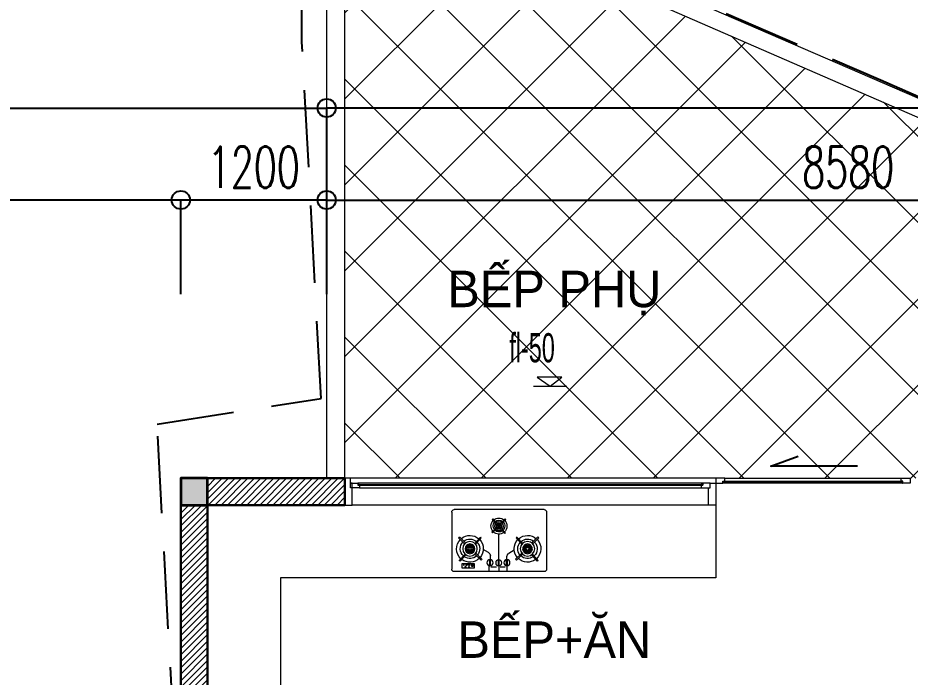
# Model space of a CAD drawing. Header units: millimetres. Extents: x 1832547 to 2001569, y -558009 to -417808.
# Drawn here: x 1906269 to 1913610, y -432116 to -426693 of the extents above; entities that cross this region are included whole.
import ezdxf
from ezdxf.enums import TextEntityAlignment as Align

# ---------------------------------------------------------------- set-up
doc = ezdxf.new("R2010")
doc.units = ezdxf.units.MM
doc.header["$MEASUREMENT"] = 0
doc.linetypes.add('CENTER', pattern=[2, 1.25, -0.25, 0.25, -0.25])
doc.linetypes.add('HIDDEN', pattern=[9.525, 6.35, -3.175])
doc.layers.get('0').update_dxf_attribs({"linetype": 'CONTINUOUS'})
doc.layers.get('DEFPOINTS').update_dxf_attribs({"linetype": 'CONTINUOUS'})
for name, color, linetype, lineweight in [('CA. TUONG', 30, 'CONTINUOUS', 30), ('CA.cot', 2, 'CONTINUOUS', 35), ('CA.dim 08', 8, 'CONTINUOUS', 13), ('CA.TEXT', 7, 'CONTINUOUS', 15), ('CA.thay 145', 145, 'CONTINUOUS', 18), ('CA.tim 67', 67, 'CENTER', 9), ('CA.vat lieu 08', 8, 'CONTINUOUS', 5), ('NP-CỬA SỔ', 143, 'CONTINUOUS', 15)]:
    doc.layers.add(name, color=color, linetype=linetype, lineweight=lineweight)
doc.layers.add('NP-CỬA ĐI', color=90, linetype='CONTINUOUS')
doc.styles.add('chu ghi chu', font='nghia5.shx', dxfattribs={"height": 200})
doc.styles.add('vietphuong-remark', font='romans.shx', dxfattribs={"width": 0.65})
doc.styles.add('ZENI2', font='Vhavanb.ttf')
doc.dimstyles.new('AD-200', dxfattribs={"dimscale": 200, "dimtxt": 1.7, "dimasz": 1.5, "dimexe": 0.01, "dimexo": 0, "dimgap": 0.5, "dimtad": 1, "dimdec": 0, "dimdsep": 46, "dimtxsty": 'vietphuong-remark', "dimblk": 'SMALL', "dimcen": 0, "dimdle": 0.01, "dimclrd": 88, "dimclre": 88, "dimclrt": 2, "dimadec": 0, "dimazin": 0, "dimtfac": 1, "dimtdec": 0, "dimtix": 1, "dimtmove": 2, "dimatfit": 3, "dimldrblk": 'DOTBLANK', "dimfxl": 0.01, "dimtolj": 1, "dimtzin": 0, "dimarcsym": 0})

# ---------------------------------------------------------------- blocks, each defined once
blk = doc.blocks.new('_Small')
at = {"color": 0, "linetype": 'ByBlock', "lineweight": -2}
blk.add_circle((0, 0), 0.25, dxfattribs=at)
blk = doc.blocks.new('*D52')
at = {"layer": 'CA.dim 08', "color": 88, "linetype": 'Continuous', "lineweight": -2, "transparency": 16777216}
for p, q in [((1921311.8, -427434.5), (1908807.8, -427434.5)), ((1908809.8, -428965.2), (1908809.8, -427432.5)), ((1921309.8, -428965.2), (1921309.8, -427432.5))]:
    blk.add_line(p, q, dxfattribs=at)
at = {"layer": 'DEFPOINTS', "color": 0, "transparency": 16777216}
for p in [(1908809.8, -427434.5), (1908809.8, -428965.2), (1921309.8, -428965.2)]:
    blk.add_point(p, dxfattribs=at)
at = {"layer": 'CA.dim 08', "color": 88, "lineweight": -2, "transparency": 16777216, "xscale": 300, "yscale": 300, "zscale": 300, "rotation": 180}
blk.add_blockref('_Small', (1908809.8, -427434.5), dxfattribs=at)
at = {"layer": 'CA.dim 08', "color": 88, "lineweight": -2, "transparency": 16777216, "xscale": 300, "yscale": 300, "zscale": 300}
blk.add_blockref('_Small', (1921309.8, -427434.5), dxfattribs=at)
at = {"layer": 'CA.dim 08', "color": 2, "transparency": 16777216, "insert": (1915059.8, -427164.5), "char_height": 340, "attachment_point": 5, "style": 'vietphuong-remark'}
blk.add_mtext('\\A1;12500', dxfattribs=at)
blk = doc.blocks.new('_DotBlank')
at = {"color": 0, "linetype": 'ByBlock', "lineweight": -2}
blk.add_line((-0.5, 0), (-1, 0), dxfattribs=at)
blk.add_circle((0, 0), 0.5, dxfattribs=at)
blk = doc.blocks.new('*D53')
at = {"layer": 'CA.dim 08', "color": 88, "linetype": 'Continuous', "lineweight": -2, "transparency": 16777216}
for p, q in [((1907611.8, -428191.3), (1884507.8, -428191.3)), ((1884509.8, -428965.2), (1884509.8, -428189.3)), ((1907609.8, -428965.2), (1907609.8, -428189.3))]:
    blk.add_line(p, q, dxfattribs=at)
at = {"layer": 'DEFPOINTS', "color": 0, "transparency": 16777216}
for p in [(1884509.8, -428191.3), (1884509.8, -428965.2), (1907609.8, -428965.2)]:
    blk.add_point(p, dxfattribs=at)
at = {"layer": 'CA.dim 08', "color": 88, "lineweight": -2, "transparency": 16777216, "xscale": 300, "yscale": 300, "zscale": 300, "rotation": 180}
blk.add_blockref('_Small', (1884509.8, -428191.3), dxfattribs=at)
at = {"layer": 'CA.dim 08', "color": 88, "lineweight": -2, "transparency": 16777216, "xscale": 300, "yscale": 300, "zscale": 300}
blk.add_blockref('_Small', (1907609.8, -428191.3), dxfattribs=at)
at = {"layer": 'CA.dim 08', "color": 2, "transparency": 16777216, "insert": (1896059.8, -427921.3), "char_height": 340, "attachment_point": 5, "style": 'vietphuong-remark'}
blk.add_mtext('\\A1;23100', dxfattribs=at)
blk = doc.blocks.new('*D30')
at = {"layer": 'CA.dim 08', "color": 88, "linetype": 'Continuous', "lineweight": -2, "transparency": 16777216}
for p, q in [((1908811.8, -428191.3), (1907607.8, -428191.3)), ((1907609.8, -428965.2), (1907609.8, -428189.3)), ((1908809.8, -428965.2), (1908809.8, -428189.3))]:
    blk.add_line(p, q, dxfattribs=at)
at = {"layer": 'DEFPOINTS', "color": 0, "transparency": 16777216}
for p in [(1907609.8, -428191.3), (1907609.8, -428965.2), (1908809.8, -428965.2)]:
    blk.add_point(p, dxfattribs=at)
at = {"layer": 'CA.dim 08', "color": 88, "lineweight": -2, "transparency": 16777216, "xscale": 300, "yscale": 300, "zscale": 300, "rotation": 180}
blk.add_blockref('_Small', (1907609.8, -428191.3), dxfattribs=at)
at = {"layer": 'CA.dim 08', "color": 88, "lineweight": -2, "transparency": 16777216, "xscale": 300, "yscale": 300, "zscale": 300}
blk.add_blockref('_Small', (1908809.8, -428191.3), dxfattribs=at)
at = {"layer": 'CA.dim 08', "color": 2, "transparency": 16777216, "insert": (1908209.8, -427921.3), "char_height": 340, "attachment_point": 5, "style": 'vietphuong-remark'}
blk.add_mtext('\\A1;1200', dxfattribs=at)
blk = doc.blocks.new('*D33')
at = {"layer": 'CA.dim 08', "color": 88, "linetype": 'Continuous', "lineweight": -2, "transparency": 16777216}
for p, q in [((1908807.8, -428191.3), (1917391.9, -428191.3)), ((1908809.8, -428965.2), (1908809.8, -428189.3)), ((1917389.9, -428965.2), (1917389.9, -428189.3))]:
    blk.add_line(p, q, dxfattribs=at)
at = {"layer": 'DEFPOINTS', "color": 0, "transparency": 16777216}
for p in [(1917389.9, -428191.3), (1908809.8, -428965.2), (1917389.9, -428965.2)]:
    blk.add_point(p, dxfattribs=at)
at = {"layer": 'CA.dim 08', "color": 88, "lineweight": -2, "transparency": 16777216, "xscale": 300, "yscale": 300, "zscale": 300, "rotation": 180}
blk.add_blockref('_Small', (1908809.8, -428191.3), dxfattribs=at)
at = {"layer": 'CA.dim 08', "color": 88, "lineweight": -2, "transparency": 16777216, "xscale": 300, "yscale": 300, "zscale": 300}
blk.add_blockref('_Small', (1917389.9, -428191.3), dxfattribs=at)
at = {"layer": 'CA.dim 08', "color": 2, "transparency": 16777216, "insert": (1913099.8, -427921.3), "char_height": 340, "attachment_point": 5, "style": 'vietphuong-remark'}
blk.add_mtext('\\A1;8580', dxfattribs=at)
blk = doc.blocks.new('*D46')
at = {"layer": 'CA.dim 08', "color": 88, "linetype": 'Continuous', "lineweight": -2, "transparency": 16777216}
for p, q in [((1884507.8, -427434.5), (1908811.8, -427434.5)), ((1884509.8, -428965.2), (1884509.8, -427432.5)), ((1908809.8, -428965.2), (1908809.8, -427432.5))]:
    blk.add_line(p, q, dxfattribs=at)
at = {"layer": 'DEFPOINTS', "color": 0, "transparency": 16777216}
for p in [(1908809.8, -427434.5), (1884509.8, -428965.2), (1908809.8, -428965.2)]:
    blk.add_point(p, dxfattribs=at)
at = {"layer": 'CA.dim 08', "color": 88, "lineweight": -2, "transparency": 16777216, "xscale": 300, "yscale": 300, "zscale": 300, "rotation": 180}
blk.add_blockref('_Small', (1884509.8, -427434.5), dxfattribs=at)
at = {"layer": 'CA.dim 08', "color": 88, "lineweight": -2, "transparency": 16777216, "xscale": 300, "yscale": 300, "zscale": 300}
blk.add_blockref('_Small', (1908809.8, -427434.5), dxfattribs=at)
at = {"layer": 'CA.dim 08', "color": 2, "transparency": 16777216, "insert": (1896659.8, -427164.5), "char_height": 340, "attachment_point": 5, "style": 'vietphuong-remark'}
blk.add_mtext('\\A1;24300', dxfattribs=at)
blk = doc.blocks.new('A$C6dc074dd')
at = {"layer": 'CA.TEXT'}
for points in [[(116.9, 37.3), (15.3, 37.3), (68.5, 0), (116.9, 37.3)], [(0, 0), (136.9, 0)]]:
    blk.add_lwpolyline(points, dxfattribs=at)
blk = doc.blocks.new('A$Ccce9e104')
at = {"layer": 'CA.vat lieu 08'}
h = blk.add_hatch(color=256, dxfattribs=at)
h.dxf.hatch_style = 1
h.paths.add_polyline_path([(220, 220), (220, 0), (0, 0), (0, 220)])
at = {"layer": 'CA.cot'}
blk.add_lwpolyline([(220, 220), (220, 0), (0, 0), (0, 220)], close=True, dxfattribs=at)
blk = doc.blocks.new('A$C65b4a356')
for p, q in [((0, 490), (0, 20)), ((20, 510), (760, 510)), ((780, 490), (780, 20)), ((335.7, 429.4), (365.4, 399.7)), ((340, 433.5), (369.9, 403.7)), ((443.3, 433.2), (415.2, 402)), ((447.6, 429.1), (419.4, 397.7)), ((367.1, 348.5), (339, 317.2)), ((371.8, 344.8), (343.6, 313.4)), ((393.1, 97.4), (393.1, 308.9)), ((416.3, 348.8), (446, 319.1)), ((420.3, 353.3), (450.2, 323.5)), ((63.8, 278.5), (113.3, 229)), ((71, 285.4), (120.8, 235.7)), ((243.2, 285), (196.4, 232.9)), ((250.4, 278), (203.3, 225.7)), ((536.7, 278), (583.8, 225.7)), ((543.9, 285), (590.7, 232.9)), ((716, 285.4), (666.3, 235.7)), ((723.3, 278.5), (673.8, 229)), ((204.8, 151.8), (254.6, 102.1)), ((266.2, 176), (311.4, 150)), ((477.4, 156.6), (520.4, 181)), ((582.2, 151.8), (532.5, 102.1)), ((116.1, 143.7), (69.3, 91.6)), ((124, 137.5), (77, 85.2)), ((198.2, 144.3), (247.7, 94.8)), ((321.6, 54.7), (321.6, 90.7)), ((321.6, 90.7), (331.6, 90.7)), ((326.5, 98.5), (326.5, 124)), ((331.6, 90.7), (331.6, 54.7)), ((389.2, 55), (389.2, 91)), ((389.2, 91), (399.1, 91)), ((399.1, 91), (399.1, 55)), ((460, 54.7), (460, 90.7)), ((460, 90.7), (469.9, 90.7)), ((462.3, 98.3), (462.3, 130.5)), ((469.9, 90.7), (469.9, 54.7)), ((588.9, 144.3), (539.3, 94.8)), ((663, 137.5), (710.1, 85.2)), ((670.9, 143.7), (717.8, 91.6)), ((331.6, 54.7), (321.6, 54.7)), ((326, 54.7), (326, 0)), ((339.5, 35.6), (381.4, 35.6)), ((399.1, 55), (389.2, 55)), ((393.5, 55), (393.5, 0)), ((411.5, 36.8), (457.4, 36.8)), ((469.9, 54.7), (460, 54.7)), ((474.3, 54.7), (474.3, 0)), ((591.7, 32.6), (591.7, 64.9)), ((591.7, 64.9), (697.9, 64.9)), ((697.9, 32.6), (591.7, 32.6)), ((603.1, 44.4), (603.1, 59.9)), ((603.1, 59.9), (616.3, 59.9)), ((616.3, 44.4), (603.1, 44.4)), ((616.3, 59.9), (616.3, 44.4)), ((627.7, 53.1), (627.7, 58.1)), ((627.7, 58.1), (634.1, 58.1)), ((634.1, 53.1), (627.7, 53.1)), ((634.1, 58.1), (634.1, 53.1)), ((641.4, 53.5), (641.4, 57.6)), ((641.4, 57.6), (647.8, 57.6)), ((647.8, 53.5), (641.4, 53.5)), ((647.8, 57.6), (647.8, 53.5)), ((656.9, 54), (656.9, 57.6)), ((656.9, 57.6), (663.7, 57.6)), ((663.7, 54), (656.9, 54)), ((663.7, 57.6), (663.7, 54)), ((676.9, 54), (676.9, 57.6)), ((676.9, 57.6), (682.8, 57.6)), ((682.8, 54), (676.9, 54)), ((682.8, 57.6), (682.8, 54)), ((697.9, 64.9), (697.9, 32.6)), ((20, 0), (760, 0))]:
    blk.add_line(p, q)
for centre, radius in [((391.5, 374.9), 36), ((391.5, 374.9), 24), ((373.9, 372), 2.15), ((374.1, 379.4), 2.15), ((376.6, 365.2), 2.15), ((377.4, 386), 2.15), ((391.5, 374.9), 12), ((383, 390.7), 2.15), ((391.5, 374.9), 6), ((390.1, 392.8), 2.15), ((397.4, 391.7), 2.15), ((403.7, 387.8), 2.15), ((407.3, 367.3), 2.15), ((407.8, 381.7), 2.15), ((409.1, 374.4), 2.15), ((381.9, 360), 2.15), ((388.8, 357.5), 2.15), ((396.2, 358), 2.15), ((402.7, 361.5), 2.15), ((156.8, 187.8), 60), ((156.8, 187.8), 40), ((154.5, 217.5), 3.58), ((630.2, 187.8), 60), ((630.2, 187.8), 40), ((632.6, 217.5), 3.58), ((127.4, 182.9), 3.58), ((127.9, 195.2), 3.58), ((132, 171.5), 3.58), ((133.3, 206.2), 3.58), ((156.8, 187.8), 20), ((140.8, 162.9), 3.58), ((142.7, 214.1), 3.58), ((156.8, 187.8), 10), ((152.4, 158.7), 3.58), ((164.6, 159.6), 3.58), ((166.7, 215.8), 3.58), ((175.5, 165.3), 3.58), ((177.1, 209.2), 3.58), ((183.1, 175), 3.58), ((184, 199), 3.58), ((186.1, 186.9), 3.58), ((601, 186.9), 3.58), ((603.1, 199), 3.58), ((604, 175), 3.58), ((610, 209.2), 3.58), ((611.6, 165.3), 3.58), ((630.2, 187.8), 20), ((620.4, 215.8), 3.58), ((622.4, 159.6), 3.58), ((630.2, 187.8), 10), ((634.7, 158.7), 3.58), ((644.4, 214.1), 3.58), ((646.2, 162.9), 3.58), ((653.8, 206.2), 3.58), ((655.1, 171.5), 3.58), ((659.2, 195.2), 3.58), ((659.7, 182.9), 3.58), ((326.1, 73.5), 25), ((393.7, 72.4), 25), ((465.4, 73.5), 25), ((638.2, 40.8), 3.67), ((666.9, 40.3), 4.55)]:
    blk.add_circle(centre, radius)
for centre, radius, start, end in [((20, 490), 20, 90, 180), ((391.5, 374.9), 66, 48.46143, 130.62688), ((760, 490), 20, 0, 90), ((391.5, 374.9), 66, 135.83996, 227.61359), ((391.5, 374.9), 78, 131.30597, 135.71598), ((391.5, 374.9), 48, 136.14216, 227.45461), ((391.5, 374.9), 48, 48.6204, 128.9688), ((391.5, 374.9), 48, 321.09951, 41.44387), ((391.5, 374.9), 66, 319.44143, 43.24714), ((391.5, 374.9), 78, 43.98546, 48.39621), ((156.8, 187.8), 110, 48.46143, 130.62688), ((391.5, 374.9), 78, 227.67881, 232.08955), ((391.5, 374.9), 66, 232.82788, 314.22836), ((391.5, 374.9), 48, 234.63114, 313.92615), ((391.5, 374.9), 78, 314.35233, 318.76235), ((630.2, 187.8), 110, 49.37312, 131.53857), ((156.8, 187.8), 110, 135.83996, 227.61359), ((156.8, 187.8), 130, 131.30597, 135.71598), ((156.8, 187.8), 80, 136.14216, 227.45461), ((156.8, 187.8), 80, 48.6204, 128.9688), ((156.8, 187.8), 80, 321.09951, 41.44387), ((156.8, 187.8), 110, 319.44143, 43.24714), ((156.8, 187.8), 130, 43.98546, 48.39621), ((630.2, 187.8), 110, 136.75286, 220.55857), ((630.2, 187.8), 130, 131.60379, 136.01454), ((630.2, 187.8), 80, 138.55613, 218.90049), ((630.2, 187.8), 80, 51.0312, 131.3796), ((630.2, 187.8), 80, 312.54539, 43.85784), ((630.2, 187.8), 110, 312.38641, 44.16004), ((630.2, 187.8), 130, 44.28402, 48.69403), ((296.5, 124), 30, 0, 60.08387), ((492.3, 130.5), 30, 119.64651, 180), ((156.8, 187.8), 130, 227.67881, 232.08955), ((156.8, 187.8), 110, 232.82788, 314.22836), ((156.8, 187.8), 80, 234.63114, 313.92615), ((156.8, 187.8), 130, 314.35233, 318.76235), ((630.2, 187.8), 130, 221.23765, 225.64767), ((630.2, 187.8), 110, 225.77164, 307.17212), ((630.2, 187.8), 80, 226.07385, 305.36886), ((630.2, 187.8), 130, 307.91045, 312.32119), ((20, 20), 20, 180, 270), ((760, 20), 20, 270, 0)]:
    blk.add_arc(centre, radius, start, end)
blk = doc.blocks.new('A$C9f860816')
at = {"layer": 'CA.vat lieu 08', "ltscale": 1000}
h = blk.add_hatch(dxfattribs=at)
h.set_pattern_fill('ANSI37', color=256, scale=4000, angle=90)
h.set_pattern_definition([(135, (9399.46, 16430.64), (-353.553, -353.553), []), (225, (9399.46, 16430.64), (353.553, -353.553), [])])
h.paths.add_polyline_path([(12139.6, 18393.1), (7549.6, 20388.7), (6659.3, 20775.8), (6659.3, 15755.6), (12139.6, 15755.6)])
at = {"layer": 'CA.vat lieu 08'}
h = blk.add_hatch(dxfattribs=at)
h.set_pattern_fill('ANSI31', color=256, scale=300)
h.set_pattern_definition([(45, (10549.357, 7905.643), (-26.5165, 26.5165), [])])
h.paths.add_polyline_path([(6659.3, 15755.6), (5529.3, 15755.6), (5529.3, 15535.6), (6659.3, 15535.6)])
h.paths.add_polyline_path([(5529.3, 15535.6), (5309.3, 15535.6), (5309.3, 10875.6), (5529.3, 10875.6)])
h.paths.add_polyline_path([(5529.3, 10635.6), (5309.3, 10635.6), (5309.3, 7635.6), (5529.3, 7635.6)])
h.paths.add_polyline_path([(5529.3, 7395.6), (5309.3, 7395.6), (5309.3, 6585.6), (5309.7, 6585.6), (5309.7, 6485.6), (5529.3, 6485.5)])
h.paths.add_polyline_path([(5529.3, 4685.6), (5529.2, 4685.6), (5309.7, 4685.5), (5309.7, 4585.7), (5309.3, 3775.6), (5309.3, 3775.6), (5529.3, 3775.6)])
h.paths.add_polyline_path([(5529.3, 3555.6), (5309.3, 3555.6), (5309.3, 2815.6), (5529.3, 2815.5)])
h.paths.add_polyline_path([(5529.3, 1015.6), (5528.8, 1015.6), (5309.3, 1015.5), (5309.3, 275.6), (5529.3, 275.6)])
h.paths.add_polyline_path([(11309.4, 275.6), (9909.4, 275.6), (9909.4, 275.6), (9799.4, 275.6), (5529.3, 275.6), (5529.3, 55.6), (11309.4, 55.6)])
h.paths.add_polyline_path([(11529.4, 1455.7), (11309.4, 1455.7), (11309.4, 275.6), (11529.4, 275.6)])
h.paths.add_polyline_path([(11529.4, 2455.9), (11309.4, 2455.9), (11309.4, 2155.8), (11529.4, 2155.8)])
h.paths.add_polyline_path([(11309.4, 2455.7), (10661.4, 2455.7), (10660.4, 2345.7), (11309.4, 2345.7)])
h.paths.add_polyline_path([(9909.4, 2455.7), (9799.4, 2455.7), (9799.4, 275.6), (9909.4, 275.6)])
h.paths.add_polyline_path([(11309.4, 3665.6), (6532.2, 3665.6), (6532.2, 3555.6), (11309.4, 3555.6)])
h.paths.add_polyline_path([(5632.2, 3665.6), (5529.3, 3665.6), (5529.3, 3555.6), (5632.2, 3555.6)])
h.paths.add_polyline_path([(11979.4, 7615.6), (11529.4, 7615.6), (11529.4, 7395.6), (11979.4, 7395.6)])
h.paths.add_polyline_path([(14869.4, 7615.6), (13579.3, 7615.6), (13579.3, 7395.6), (14869.4, 7395.6)])
h.paths.add_polyline_path([(15089.4, 8115.7), (15088.7, 8115.7), (15088.7, 8215.5), (14869.4, 8215.6), (14869.4, 7615.6), (15089.4, 7615.6)])
h.paths.add_polyline_path([(15089.4, 10655.6), (14869, 10655.6), (14869, 10055.5), (15088.7, 10055.6), (15088.7, 10155.6)])
h.paths.add_polyline_path([(15789.4, 11426.4), (15569.4, 11426.4), (15569.4, 10875.6), (15789.4, 10875.6)])
h.paths.add_polyline_path([(15789.4, 13625.9), (15569.4, 13625.9), (15569.4, 12026.2), (15789.4, 12026.2)])
h.paths.add_polyline_path([(15569.4, 10765.6), (15089.4, 10765.6), (15089.4, 10655.6), (15569.4, 10655.6)])
h.paths.add_polyline_path([(14869.4, 10765.6), (11529.4, 10765.6), (11529.4, 10655.6), (14869.4, 10655.6)])
h.paths.add_polyline_path([(14869.4, 15755.6), (11529.4, 15755.6), (11529.4, 15755.6), (11529.4, 15535.6), (14869.4, 15535.6), (14869.4, 15535.6)])
h.paths.add_polyline_path([(11309.4, 4575.6), (11529.4, 4575.6), (11529.4, 6595.7), (11309.4, 6595.7)])
at = {"layer": 'CA. TUONG'}
blk.add_line((6659.3, 15535.6), (6659.3, 15755.6), dxfattribs=at)
for points in [[(6659.3, 15755.6), (5309.3, 15755.6), (5309.3, 3775.6)], [(6659.3, 15535.6), (5529.3, 15535.6), (5529.3, 3775.6)]]:
    blk.add_lwpolyline(points, dxfattribs=at)
at = {"layer": 'CA.thay 145'}
for points in [[(6509.3, 15755.6), (6509.3, 20991.9), (18543.6, 15780.2), (13394.8, 55.6), (11529.4, 55.6)], [(6659.3, 15755.6), (6659.3, 20775.8), (18359.7, 15688.7), (13283.1, 205.6), (11529.4, 205.6)]]:
    blk.add_lwpolyline(points, dxfattribs=at)
at = {"layer": 'CA.thay 145', "ltscale": 0.7}
blk.add_lwpolyline([(9709.5, 15535.6), (9709.5, 14935.6), (6129.3, 14935.6), (6129.3, 11875.6), (5529.3, 11875.6)], dxfattribs=at)
at = {"layer": 'CA.vat lieu 08'}
for p, q in [((9709.5, 15755.6), (6704.5, 15755.6)), ((9604.5, 15715.6), (6764.5, 15715.6)), ((11249.4, 15715.6), (9769.5, 15715.6)), ((9784.5, 15755.6), (11234.4, 15755.6)), ((6779.5, 15675.6), (9589.5, 15675.6)), ((9649.5, 15535.6), (6719.5, 15535.6))]:
    blk.add_line(p, q, dxfattribs=at)
at = {"layer": 'NP-CỬA SỔ'}
for p, q in [((9769.5, 15732.6), (11249.4, 15732.6)), ((9769.5, 15727.6), (11249.4, 15727.6)), ((6764.5, 15703.6), (9604.5, 15703.6)), ((6764.5, 15698.6), (9604.5, 15698.6))]:
    blk.add_line(p, q, dxfattribs=at)
for points in [[(6704.5, 15755.6), (6659.5, 15755.6), (6659.5, 15535.6), (6719.5, 15535.6), (6719.5, 15715.6), (6719.5, 15715.6), (6719.5, 15715.6), (6704.5, 15715.6)], [(9664.5, 15715.6), (9709.5, 15715.6), (9709.5, 15535.6), (9649.5, 15535.6), (9649.5, 15675.6), (9649.5, 15675.6), (9649.5, 15675.6), (9664.5, 15675.6)]]:
    blk.add_lwpolyline(points, close=True, dxfattribs=at)
for points in [[(6764.5, 15715.6), (6764.5, 15698.6), (6779.5, 15698.6), (6779.5, 15698.6), (6779.5, 15698.6), (6779.5, 15698.6), (6779.5, 15698.6), (6779.5, 15698.6), (6779.5, 15684.6), (6779.5, 15675.6), (6779.5, 15675.6), (6704.5, 15675.6), (6704.5, 15715.6), (6764.5, 15715.6)], [(9604.5, 15715.6), (9604.5, 15698.6), (9589.5, 15698.6), (9589.5, 15698.6), (9589.5, 15698.6), (9589.5, 15698.6), (9589.5, 15698.6), (9589.5, 15698.6), (9589.5, 15684.6), (9589.5, 15675.6), (9589.5, 15675.6), (9664.5, 15675.6), (9664.5, 15715.6), (9604.5, 15715.6)], [(9769.5, 15715.6), (9769.5, 15732.6), (9784.5, 15732.6), (9784.5, 15732.6), (9784.5, 15732.6), (9784.5, 15732.6), (9784.5, 15732.6), (9784.5, 15732.6), (9784.5, 15746.6), (9784.5, 15755.6), (9784.5, 15755.6), (9709.5, 15755.6), (9709.5, 15715.6), (9769.5, 15715.6)], [(11249.4, 15715.6), (11249.4, 15732.6), (11234.4, 15732.6), (11234.4, 15732.6), (11234.4, 15732.6), (11234.4, 15732.6), (11234.4, 15732.6), (11234.4, 15732.6), (11234.4, 15746.6), (11234.4, 15755.6), (11234.4, 15755.6), (11309.4, 15755.6), (11309.4, 15715.6), (11249.4, 15715.6)]]:
    blk.add_lwpolyline(points, dxfattribs=at)
for points in [[(6776.5, 15703.6), (6776.5, 15706), (6774.1, 15706, 0.429256), (6764.5, 15715.6), (6764.5, 15703.6)], [(9592.5, 15703.6), (9592.5, 15706), (9594.9, 15706, -0.429256), (9604.5, 15715.6), (9604.5, 15703.6)], [(9781.5, 15727.6), (9781.5, 15725.2), (9779.1, 15725.2, -0.429256), (9769.5, 15715.6), (9769.5, 15727.6)], [(11237.4, 15727.6), (11237.4, 15725.2), (11239.8, 15725.2, 0.429256), (11249.4, 15715.6), (11249.4, 15727.6)]]:
    blk.add_lwpolyline(points, format="xyb", close=True, dxfattribs=at)
at = {"layer": 'NP-CỬA ĐI'}
blk.add_lwpolyline([(10877.1, 15854.2), (10162.7, 15854.2), (10387.1, 15938.5)], dxfattribs=at)
at = {"layer": 'CA.cot', "xscale": -1, "rotation": 90}
blk.add_blockref('A$Ccce9e104', (5529.3, 15755.6), dxfattribs=at)
at = {"layer": 'CA.vat lieu 08', "xscale": -1}
blk.add_blockref('A$C65b4a356', (8318, 14987.5), dxfattribs=at)

msp = doc.modelspace()

# ---------------------------------------------------------------- linework, layer by layer
at = {"color": 12, "linetype": 'HIDDEN', "ltscale": 100, "true_color": 0xc20013}
msp.add_lwpolyline([(1885404.2, -435246.9), (1905903.4, -433889.9), (1907609.8, -433619.9), (1907414.6, -430036), (1908763.3, -429822.7), (1908606.2, -426889.9), (1908597.2, -425148.7), (1913365.1, -427203.4), (1919641, -429932.3), (1920844.1, -430455.4), (1918147.9, -438703.7), (1915689.3, -446195.2), (1905903.4, -446170.1), (1906168.6, -439904.3), (1901985.5, -440029.3), (1885797.2, -439255.1)], close=True, dxfattribs=at)

# ---------------------------------------------------------------- block references
at = {"layer": 'CA.TEXT', "xscale": 2, "yscale": 2, "zscale": 2}
msp.add_blockref('A$C6dc074dd', (1910511.3, -429722.1), dxfattribs=at)
at = {"layer": 'CA.tim 67'}
msp.add_blockref('A$C9f860816', (1902300.5, -446235.6), dxfattribs=at)

# ---------------------------------------------------------------- texts
at = {"layer": 'CA.TEXT', "style": 'ZENI2'}
for s, p in [('bÕp phô', (1910682.4, -429072.7)), ('bÕp+¨n', (1910682.4, -431957.4))]:
    msp.add_text(s, height=300, dxfattribs=at).set_placement(p, align=Align.CENTER)
at = {"layer": 'CA.TEXT', "style": 'chu ghi chu', "width": 0.6}
msp.add_text('fl-50', height=240, dxfattribs=at).set_placement((1910312, -429526.3))

# ---------------------------------------------------------------- dimensions: what is measured, and where the dimension line sits
at = {"layer": 'CA.dim 08'}
for base, p1, p2, picture, middle in [((1908809.8, -427434.5), (1884509.8, -428965.2), (1908809.8, -428965.2), '*D46', (1896659.8, -427164.5)), ((1908809.8, -427434.5), (1921309.8, -428965.2), (1908809.8, -428965.2), '*D52', (1915059.8, -427164.5)), ((1884509.8, -428191.3), (1907609.8, -428965.2), (1884509.8, -428965.2), '*D53', (1896059.8, -427921.3)), ((1907609.8, -428191.3), (1908809.8, -428965.2), (1907609.8, -428965.2), '*D30', (1908209.8, -427921.3)), ((1917389.9, -428191.3), (1908809.8, -428965.2), (1917389.9, -428965.2), '*D33', (1913099.8, -427921.3))]:
    dim = msp.add_linear_dim(base=base, p1=p1, p2=p2, dimstyle='AD-200', dxfattribs=at)
    dim.commit()
    dim.dimension.update_dxf_attribs({"geometry": picture, "text_midpoint": middle})

doc.saveas('drawing.dxf')
